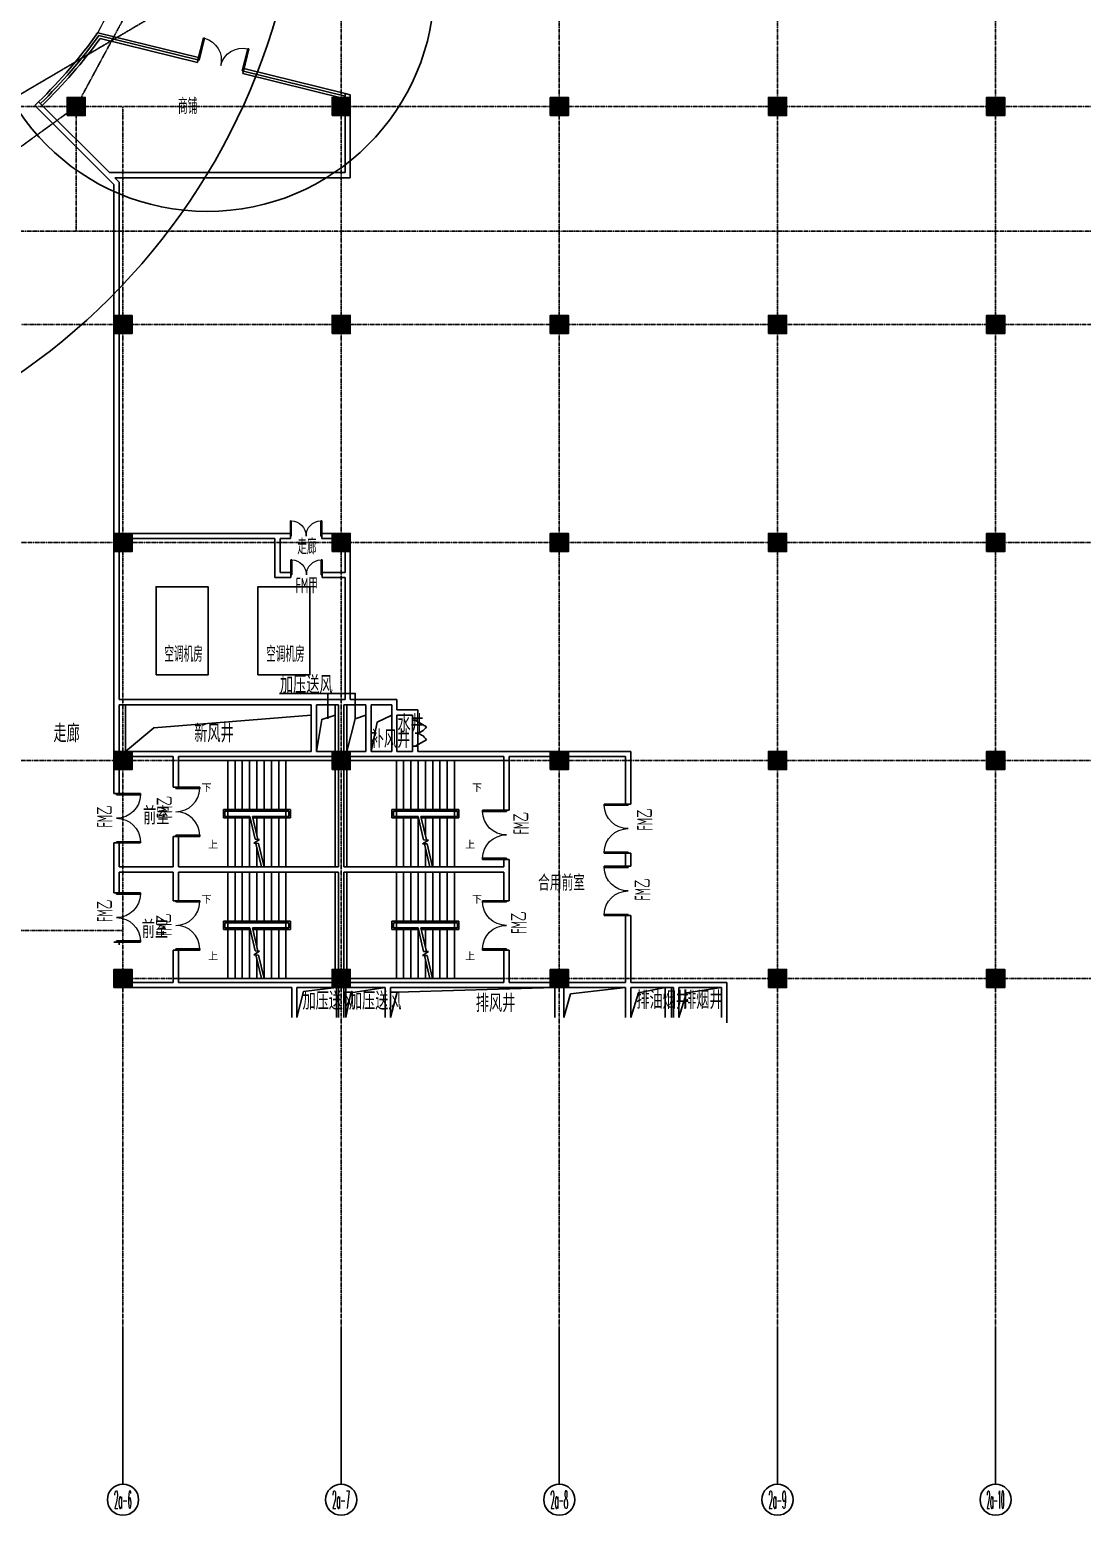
# Model space of a CAD drawing. Header units: metres. Extents: x -605703 to 859526, y 36355 to 746455.
# Drawn here: x -519400 to -478873, y 603237 to 660473 of the extents above; entities that cross this region are included whole.
import ezdxf
from ezdxf.enums import TextEntityAlignment as Align

# ---------------------------------------------------------------- set-up
doc = ezdxf.new("R2010")
doc.units = ezdxf.units.M
doc.linetypes.add('CENTER2', pattern=[2.541, 1.587, -0.318, 0.318, -0.318])
doc.linetypes.add('DASH', pattern=[0.35, 0.25, -0.1])
for name, color, linetype in [('-J-WINDOW', 142, 'Continuous'), ('7', 8, 'Continuous'), ('ACS-JZ', 1, 'Continuous'), ('AXIS', 3, 'Continuous'), ('AXIS_TEXT', 7, 'Continuous'), ('COLUMN', 2, 'Continuous'), ('DOTE', 251, 'CENTER2'), ('J-STAIR', 163, 'Continuous'), ('J-TEXT', 7, 'Continuous'), ('j-WINDOW_TEXT', 7, 'Continuous'), ('j-防火卷帘', 66, 'Continuous'), ('PUB_DIM', 3, 'Continuous'), ('PUB_HATCH', 8, 'Continuous'), ('PUB_TEXT', 7, 'Continuous'), ('S-看线', 5, 'Continuous'), ('STAIR', 3, 'Continuous'), ('WALL', 2, 'Continuous'), ('WINDOW', 4, 'Continuous'), ('栏杆', 6, 'Continuous')]:
    doc.layers.add(name, color=color, linetype=linetype)
doc.styles.add('_TCH_AXIS', font='COMPLEX', dxfattribs={"bigfont": 'GBCBIG'})
doc.styles.add('_TCH_DIM', font='simplex_.ttf', dxfattribs={"bigfont": 'GBCBIG'})
doc.styles.add('COMPLEX', font='COMPLEX')
doc.styles.add('HZ', font='rs', dxfattribs={"width": 0.8, "bigfont": 'hztxt'})
doc.styles.add('mobin', font='ros.shx', dxfattribs={"width": 0.55, "bigfont": 'hzdf2.shx'})
doc.styles.add('探索者', font='tssdeng.shx', dxfattribs={"width": 0.65, "bigfont": 'tssdchn.shx'})

# ---------------------------------------------------------------- blocks, each defined once
blk = doc.blocks.new('$DorLib2D$00000002')
at = {"color": 0}
for p, q in [((-0.5, 0), (-0.5, 0.4875)), ((-0.475, 0.4875), (-0.5, 0.4875)), ((-0.475, 0), (-0.475, 0.4875)), ((0.475, 0), (0.475, 0.4875)), ((0.475, 0.4875), (0.5, 0.4875)), ((0.5, 0), (0.5, 0.4875)), ((-0.5, 0), (-0.475, 0)), ((0.5, 0), (0.475, 0))]:
    blk.add_line(p, q, dxfattribs=at)
at = {"color": 0, "lineweight": 13}
for centre, start, end in [((-0.4875, 0), 0, 88.53072), ((0.4875, 0), 91.46928, 180)]:
    blk.add_arc(centre, 0.4875, start, end, dxfattribs=at)
blk = doc.blocks.new('_AXISO')
blk.add_circle((0, 0), 0.5)
at = {"layer": 'AXIS_TEXT', "style": 'COMPLEX', "width": 1.041667}
blk.add_attdef('A', text='', height=0.56, dxfattribs=at).set_placement((-0.25, -0.28), (0.25, -0.28), align=Align.FIT)
blk = doc.blocks.new('$DORLIB2D$00000215')
at = {"color": 0}
for p, q in [((-0.5, 0), (-0.25, 0.433)), ((0.5, 0), (0.25, 0.433))]:
    blk.add_line(p, q, dxfattribs=at)
for centre, start, end in [((-0.5, 0), 0, 60), ((0.5, 0), 120, 180)]:
    blk.add_arc(centre, 0.5, start, end, dxfattribs=at)
blk = doc.blocks.new('_FZH')
blk.add_lwpolyline([(-0.5, -0.5), (0.5, -0.5), (0.5, 0.5), (-0.5, 0.5)], close=True)
at = {"layer": 'PUB_HATCH'}
blk.add_solid([(-0.5, -0.5), (0.5, -0.5), (-0.5, 0.5), (0.5, 0.5)], dxfattribs=at)

msp = doc.modelspace()

# ---------------------------------------------------------------- linework, layer by layer
at = {"layer": '-J-WINDOW', "extrusion": (-1.1827e-23, -1.32164e-09, 1)}
for p, q in [((-504659, 633866, 0), (-504659, 632866, 0)), ((-504459, 633866, 0), (-504459, 632866, 0))]:
    msp.add_line(p, q, dxfattribs=at)
at = {"layer": '7', "color": 252, "ltscale": 4, "extrusion": (-1.1827e-23, -1.32164e-09, 1), "elevation": 0}
for points in [[(-514535, 635612), (-514535, 639012), (-512535, 639012), (-512535, 635612)], [(-510616, 635612), (-510616, 639012), (-508616, 639012), (-508616, 635612)]]:
    msp.add_lwpolyline(points, close=True, dxfattribs=at)
at = {"layer": 'ACS-JZ', "ltscale": 4, "extrusion": (-1.1827e-23, -1.32164e-09, 1)}
for centre, radius in [((-534232, 668028, 0), 25322), ((-512565, 662221, 0), 8750)]:
    msp.add_circle(centre, radius, dxfattribs=at)
at = {"layer": 'AXIS', "extrusion": (-1.1827e-23, -1.32164e-09, 1)}
for p, q in [((-515809, 610437, 0), (-515809, 604437, 0)), ((-507409, 610437, 0), (-507409, 604437, 0)), ((-499009, 610437, 0), (-499009, 604437, 0)), ((-490609, 610437, 0), (-490609, 604437, 0)), ((-482209, 610437, 0), (-482209, 604437, 0))]:
    msp.add_line(p, q, dxfattribs=at)
at = {"layer": 'DOTE', "extrusion": (-1.1827e-23, -1.32164e-09, 1)}
for p, q in [((-574167, 625934, 0), (-463697, 691008, 0)), ((-482209, 610233, 0), (-482209, 674316, 0)), ((-517609, 657516, 0), (-512945, 666176, 0)), ((-499009, 610233, 0), (-499009, 665916, 0)), ((-490609, 610233, 0), (-490609, 665916, 0)), ((-507409, 610233, 0), (-507409, 665258, 0)), ((-527301, 657516, 0), (-321459, 657516, 0)), ((-524209, 652716, 0), (-517609, 657516, 0)), ((-517609, 652716, 0), (-517609, 657516, 0)), ((-515809, 610233, 0), (-515809, 657516, 0)), ((-532609, 652716, 0), (-440209, 652716, 0)), ((-540030, 649116, 0), (-321459, 649116, 0)), ((-541009, 640716, 0), (-321459, 640716, 0)), ((-554126, 632316, 0), (-339409, 632316, 0)), ((-561539, 625766, 0), (-515809, 625766, 0)), ((-515809, 623916, 0), (-347809, 623916, 0))]:
    msp.add_line(p, q, dxfattribs=at)
at = {"layer": 'J-STAIR', "ltscale": 4, "extrusion": (-1.1827e-23, -1.32164e-09, 1)}
msp.add_line((-507728, 634902, 0), (-509788, 634902, 0), dxfattribs=at)
at = {"layer": 'J-STAIR', "ltscale": 4, "extrusion": (-1.1827e-23, -1.32164e-09, 1), "elevation": 0}
msp.add_lwpolyline([(-507918, 633925), (-507918, 634902), (-506868, 634902), (-506868, 633925)], dxfattribs=at)
at = {"layer": 'j-防火卷帘', "linetype": 'DASH', "extrusion": (-1.1827e-23, -1.32164e-09, 1), "const_width": 50, "elevation": 0}
msp.add_lwpolyline([(-513969, 665847), (-516775, 660359)], dxfattribs=at)
at = {"layer": 'PUB_DIM', "extrusion": (-1.1827e-23, -1.32164e-09, 1), "elevation": 0}
for points in [[(-512351, 631307, 0, 0, 0), (-508909, 631307, 0, 0, 0), (-508909, 629156, 0, 0, 0), (-509820, 629156, 80, 0, 0), (-510120, 629156, 0, 0, 0)], [(-502468, 631307, 0, 0, 0), (-505910, 631307, 0, 0, 0), (-505910, 629156, 0, 0, 0), (-504999, 629156, 80, 0, 0), (-504699, 629156, 0, 0, 0)], [(-512086, 629120, 0, 0, 0), (-511317, 629120, 80, 0, 0), (-511017, 629120, 0, 0, 0)], [(-502733, 629120, 0, 0, 0), (-503502, 629120, 80, 0, 0), (-503802, 629120, 0, 0, 0)], [(-512351, 627007, 0, 0, 0), (-508909, 627007, 0, 0, 0), (-508909, 624856, 0, 0, 0), (-509820, 624856, 80, 0, 0), (-510120, 624856, 0, 0, 0)], [(-502468, 627007, 0, 0, 0), (-505910, 627007, 0, 0, 0), (-505910, 624856, 0, 0, 0), (-504999, 624856, 80, 0, 0), (-504699, 624856, 0, 0, 0)], [(-512086, 624820, 0, 0, 0), (-511317, 624820, 80, 0, 0), (-511017, 624820, 0, 0, 0)], [(-502733, 624820, 0, 0, 0), (-503502, 624820, 80, 0, 0), (-503802, 624820, 0, 0, 0)]]:
    msp.add_lwpolyline(points, format="xyseb", dxfattribs=at)
at = {"layer": 'S-看线', "ltscale": 4, "extrusion": (-1.1827e-23, -1.32164e-09, 1)}
for p, q in [((-515709, 634466, 0), (-515709, 632666, 0)), ((-507634, 634466, 0), (-507634, 632666, 0)), ((-507184, 634466, 0), (-507184, 632666, 0)), ((-513624, 632316, 0), (-501194, 632316, 0)), ((-507759, 623916, 0), (-513674, 623916, 0)), ((-507059, 623916, 0), (-501144, 623916, 0)), ((-494684, 623916, 0), (-494609, 623916, 0)), ((-494934, 623566, 0), (-494934, 622416, 0)), ((-494684, 622416, 0), (-494684, 623566, 0)), ((-494684, 623566, 0), (-494609, 623566, 0))]:
    msp.add_line(p, q, dxfattribs=at)
at = {"layer": 'S-看线', "ltscale": 4, "extrusion": (-1.1827e-23, -1.32164e-09, 1), "elevation": 0}
for points in [[(-515709, 632666), (-514618, 633581), (-508559, 634066)], [(-508359, 632666), (-508156, 633897), (-507634, 634066)], [(-507184, 632666), (-506868, 633925), (-506459, 634066)], [(-506259, 632666), (-506028, 633792), (-505459, 634066)], [(-509109, 622416), (-508862, 623412), (-507584, 623566)], [(-507584, 623566), (-507584, 622416)], [(-507234, 623566), (-507234, 622416)], [(-507234, 622416), (-507033, 623360), (-505709, 623566)], [(-505509, 622416), (-505249, 623388), (-499184, 623566)], [(-499184, 623566), (-499184, 622416)], [(-498834, 623566), (-498834, 622416)], [(-498834, 622416), (-498578, 623327), (-496459, 623566)], [(-496259, 622416), (-495965, 623368), (-494934, 623566)], [(-494409, 622416), (-494115, 623368), (-492759, 623566)]]:
    msp.add_lwpolyline(points, dxfattribs=at)
at = {"layer": 'STAIR', "extrusion": (-1.1827e-23, -1.32164e-09, 1)}
for p, q in [((-509534, 632316, 0), (-511774, 632316, 0)), ((-511774, 630426, 0), (-511774, 632316, 0)), ((-511494, 630426, 0), (-511494, 632316, 0)), ((-511214, 630426, 0), (-511214, 632316, 0)), ((-510934, 630426, 0), (-510934, 632316, 0)), ((-510654, 630426, 0), (-510654, 632316, 0)), ((-510374, 630426, 0), (-510374, 632316, 0)), ((-510094, 630426, 0), (-510094, 632316, 0)), ((-509814, 630426, 0), (-509814, 632316, 0)), ((-509534, 630426, 0), (-509534, 632316, 0)), ((-507634, 632316, 0), (-509534, 632316, 0)), ((-509534, 632316, 0), (-509534, 630426, 0)), ((-507634, 628216, 0), (-507634, 632316, 0)), ((-505284, 632316, 0), (-507184, 632316, 0)), ((-507184, 632316, 0), (-507184, 628216, 0)), ((-505284, 632316, 0), (-503044, 632316, 0)), ((-505284, 632316, 0), (-505284, 630426, 0)), ((-505284, 630426, 0), (-505284, 632316, 0)), ((-505004, 632316, 0), (-505004, 630426, 0)), ((-504724, 632316, 0), (-504724, 630426, 0)), ((-504444, 632316, 0), (-504444, 630426, 0)), ((-504164, 632316, 0), (-504164, 630426, 0)), ((-503884, 632316, 0), (-503884, 630426, 0)), ((-503604, 632316, 0), (-503604, 630426, 0)), ((-503324, 632316, 0), (-503324, 630426, 0)), ((-503044, 632316, 0), (-503044, 630426, 0)), ((-511944, 630426, 0), (-511944, 630106, 0)), ((-509364, 630426, 0), (-511944, 630426, 0)), ((-511884, 630366, 0), (-511884, 630166, 0)), ((-509424, 630366, 0), (-511884, 630366, 0)), ((-509534, 630366, 0), (-511774, 630366, 0)), ((-511774, 630166, 0), (-511774, 630366, 0)), ((-509534, 630366, 0), (-509534, 630166, 0)), ((-509424, 630166, 0), (-509424, 630366, 0)), ((-509364, 630106, 0), (-509364, 630426, 0)), ((-505454, 630106, 0), (-505454, 630426, 0)), ((-505454, 630426, 0), (-502874, 630426, 0)), ((-505394, 630166, 0), (-505394, 630366, 0)), ((-505394, 630366, 0), (-502934, 630366, 0)), ((-505284, 630366, 0), (-503044, 630366, 0)), ((-505284, 630166, 0), (-505284, 630366, 0)), ((-503044, 630166, 0), (-503044, 630366, 0)), ((-502934, 630366, 0), (-502934, 630166, 0)), ((-502874, 630426, 0), (-502874, 630106, 0)), ((-511944, 630106, 0), (-510916, 630106, 0)), ((-511884, 630166, 0), (-510930, 630166, 0)), ((-511774, 630166, 0), (-510930, 630166, 0)), ((-511774, 630106, 0), (-511774, 628216, 0)), ((-511494, 630106, 0), (-511494, 628216, 0)), ((-511214, 630106, 0), (-511214, 628216, 0)), ((-510934, 630106, 0), (-510934, 628216, 0)), ((-510930, 630166, 0), (-510726, 629280, 0)), ((-510827, 630166, 0), (-509534, 630166, 0)), ((-510827, 630166, 0), (-510623, 629277, 0)), ((-510827, 630166, 0), (-509424, 630166, 0)), ((-510813, 630106, 0), (-509364, 630106, 0)), ((-510654, 630106, 0), (-510654, 629414, 0)), ((-510374, 630106, 0), (-510374, 628216, 0)), ((-510094, 630106, 0), (-510094, 628216, 0)), ((-509814, 630106, 0), (-509814, 628216, 0)), ((-509534, 630106, 0), (-509534, 628216, 0)), ((-509534, 630106, 0), (-509534, 628216, 0)), ((-504426, 630106, 0), (-505454, 630106, 0)), ((-504440, 630166, 0), (-505394, 630166, 0)), ((-504440, 630166, 0), (-505284, 630166, 0)), ((-505284, 628216, 0), (-505284, 630106, 0)), ((-505284, 628216, 0), (-505284, 630106, 0)), ((-505004, 628216, 0), (-505004, 630106, 0)), ((-504724, 628216, 0), (-504724, 630106, 0)), ((-504444, 628216, 0), (-504444, 630106, 0)), ((-504232, 629261, 0), (-504440, 630166, 0)), ((-503044, 630166, 0), (-504337, 630166, 0)), ((-504128, 629257, 0), (-504337, 630166, 0)), ((-502934, 630166, 0), (-504337, 630166, 0)), ((-502874, 630106, 0), (-504323, 630106, 0)), ((-504164, 629414, 0), (-504164, 630106, 0)), ((-503884, 628216, 0), (-503884, 630106, 0)), ((-503604, 628216, 0), (-503604, 630106, 0)), ((-503324, 628216, 0), (-503324, 630106, 0)), ((-503044, 628216, 0), (-503044, 630106, 0)), ((-510548, 629274, 0), (-510774, 629128, 0)), ((-510774, 629128, 0), (-510587, 629121, 0)), ((-510726, 629280, 0), (-510548, 629274, 0)), ((-510691, 629125, 0), (-510482, 628216, 0)), ((-510587, 629121, 0), (-510379, 628216, 0)), ((-504271, 629108, 0), (-504045, 629254, 0)), ((-504093, 629101, 0), (-504271, 629108, 0)), ((-504045, 629254, 0), (-504232, 629261, 0)), ((-503992, 628216, 0), (-504196, 629105, 0)), ((-503889, 628216, 0), (-504093, 629101, 0)), ((-510654, 628968, 0), (-510654, 628216, 0)), ((-504164, 628216, 0), (-504164, 628968, 0)), ((-511774, 628216, 0), (-510482, 628216, 0)), ((-509534, 628016, 0), (-511774, 628016, 0)), ((-511774, 626126, 0), (-511774, 628016, 0)), ((-511494, 626126, 0), (-511494, 628016, 0)), ((-511214, 626126, 0), (-511214, 628016, 0)), ((-510934, 626126, 0), (-510934, 628016, 0)), ((-510654, 626126, 0), (-510654, 628016, 0)), ((-510379, 628216, 0), (-509534, 628216, 0)), ((-510374, 626126, 0), (-510374, 628016, 0)), ((-510094, 626126, 0), (-510094, 628016, 0)), ((-509814, 626126, 0), (-509814, 628016, 0)), ((-509534, 628216, 0), (-507634, 628216, 0)), ((-509534, 626126, 0), (-509534, 628016, 0)), ((-507634, 628016, 0), (-509534, 628016, 0)), ((-509534, 628016, 0), (-509534, 626126, 0)), ((-507634, 623916, 0), (-507634, 628016, 0)), ((-507184, 628216, 0), (-505284, 628216, 0)), ((-505284, 628016, 0), (-507184, 628016, 0)), ((-507184, 628016, 0), (-507184, 623916, 0)), ((-503992, 628216, 0), (-505284, 628216, 0)), ((-505284, 628016, 0), (-503044, 628016, 0)), ((-505284, 628016, 0), (-505284, 626126, 0)), ((-505284, 626126, 0), (-505284, 628016, 0)), ((-505004, 628016, 0), (-505004, 626126, 0)), ((-504724, 628016, 0), (-504724, 626126, 0)), ((-504444, 628016, 0), (-504444, 626126, 0)), ((-504164, 628016, 0), (-504164, 626126, 0)), ((-503044, 628216, 0), (-503889, 628216, 0)), ((-503884, 628016, 0), (-503884, 626126, 0)), ((-503604, 628016, 0), (-503604, 626126, 0)), ((-503324, 628016, 0), (-503324, 626126, 0)), ((-503044, 628016, 0), (-503044, 626126, 0)), ((-511944, 626126, 0), (-511944, 625806, 0)), ((-509364, 626126, 0), (-511944, 626126, 0)), ((-511944, 625806, 0), (-510916, 625806, 0)), ((-511884, 626066, 0), (-511884, 625866, 0)), ((-509424, 626066, 0), (-511884, 626066, 0)), ((-511884, 625866, 0), (-510930, 625866, 0)), ((-509534, 626066, 0), (-511774, 626066, 0)), ((-511774, 625866, 0), (-511774, 626066, 0)), ((-511774, 625866, 0), (-510930, 625866, 0)), ((-511774, 625806, 0), (-511774, 623916, 0)), ((-511494, 625806, 0), (-511494, 623916, 0)), ((-511214, 625806, 0), (-511214, 623916, 0)), ((-510934, 625806, 0), (-510934, 623916, 0)), ((-510930, 625866, 0), (-510726, 624980, 0)), ((-510827, 625866, 0), (-509534, 625866, 0)), ((-510827, 625866, 0), (-510623, 624977, 0)), ((-510827, 625866, 0), (-509424, 625866, 0)), ((-510813, 625806, 0), (-509364, 625806, 0)), ((-510654, 625806, 0), (-510654, 625114, 0)), ((-510374, 625806, 0), (-510374, 623916, 0)), ((-510094, 625806, 0), (-510094, 623916, 0)), ((-509814, 625806, 0), (-509814, 623916, 0)), ((-509534, 626066, 0), (-509534, 625866, 0)), ((-509534, 625806, 0), (-509534, 623916, 0)), ((-509534, 625806, 0), (-509534, 623916, 0)), ((-509424, 625866, 0), (-509424, 626066, 0)), ((-509364, 625806, 0), (-509364, 626126, 0)), ((-505454, 625806, 0), (-505454, 626126, 0)), ((-505454, 626126, 0), (-502874, 626126, 0)), ((-504426, 625806, 0), (-505454, 625806, 0)), ((-505394, 625866, 0), (-505394, 626066, 0)), ((-505394, 626066, 0), (-502934, 626066, 0)), ((-504440, 625866, 0), (-505394, 625866, 0)), ((-505284, 626066, 0), (-503044, 626066, 0)), ((-505284, 625866, 0), (-505284, 626066, 0)), ((-504440, 625866, 0), (-505284, 625866, 0)), ((-505284, 623916, 0), (-505284, 625806, 0)), ((-505284, 623916, 0), (-505284, 625806, 0)), ((-505004, 623916, 0), (-505004, 625806, 0)), ((-504724, 623916, 0), (-504724, 625806, 0)), ((-504444, 623916, 0), (-504444, 625806, 0)), ((-504232, 624961, 0), (-504440, 625866, 0)), ((-503044, 625866, 0), (-504337, 625866, 0)), ((-504128, 624957, 0), (-504337, 625866, 0)), ((-502934, 625866, 0), (-504337, 625866, 0)), ((-502874, 625806, 0), (-504323, 625806, 0)), ((-504164, 625114, 0), (-504164, 625806, 0)), ((-503884, 623916, 0), (-503884, 625806, 0)), ((-503604, 623916, 0), (-503604, 625806, 0)), ((-503324, 623916, 0), (-503324, 625806, 0)), ((-503044, 625866, 0), (-503044, 626066, 0)), ((-503044, 623916, 0), (-503044, 625806, 0)), ((-502934, 626066, 0), (-502934, 625866, 0)), ((-502874, 626126, 0), (-502874, 625806, 0)), ((-510548, 624974, 0), (-510774, 624828, 0)), ((-510774, 624828, 0), (-510587, 624821, 0)), ((-510726, 624980, 0), (-510548, 624974, 0)), ((-510691, 624825, 0), (-510482, 623916, 0)), ((-510654, 624668, 0), (-510654, 623916, 0)), ((-510587, 624821, 0), (-510379, 623916, 0)), ((-504271, 624808, 0), (-504045, 624954, 0)), ((-504093, 624801, 0), (-504271, 624808, 0)), ((-504045, 624954, 0), (-504232, 624961, 0)), ((-503992, 623916, 0), (-504196, 624805, 0)), ((-504164, 623916, 0), (-504164, 624668, 0)), ((-503889, 623916, 0), (-504093, 624801, 0)), ((-511774, 623916, 0), (-510482, 623916, 0)), ((-510379, 623916, 0), (-509534, 623916, 0)), ((-509534, 623916, 0), (-507634, 623916, 0)), ((-507184, 623916, 0), (-505284, 623916, 0)), ((-503992, 623916, 0), (-505284, 623916, 0)), ((-503044, 623916, 0), (-503889, 623916, 0))]:
    msp.add_line(p, q, dxfattribs=at)
at = {"layer": 'WALL', "extrusion": (-1.1827e-23, -1.32164e-09, 1)}
for p, q in [((-519057, 657695, 0), (-519201, 657555, 0)), ((-519057, 657695, 0), (-516328, 654966, 0)), ((-507259, 658018, 0), (-507259, 654966, 0)), ((-507059, 657969, 0), (-507259, 658018, 0)), ((-507059, 657969, 0), (-507059, 654766, 0)), ((-519201, 657555, 0), (-516440, 654795, 0)), ((-516440, 654795, 0), (-516159, 654514, 0)), ((-507259, 654966, 0), (-516328, 654966, 0)), ((-516159, 654514, 0), (-516159, 634566, 0)), ((-507059, 654766, 0), (-516128, 654766, 0)), ((-516128, 654766, 0), (-515959, 654597, 0)), ((-515959, 654597, 0), (-515959, 634666, 0)), ((-509859, 641066, 0), (-515459, 641066, 0)), ((-509359, 641066, 0), (-509859, 641066, 0)), ((-509359, 640866, 0), (-509359, 641066, 0)), ((-507759, 641066, 0), (-508159, 641066, 0)), ((-508159, 641066, 0), (-508159, 640866, 0)), ((-509959, 640866, 0), (-515459, 640866, 0)), ((-509959, 640866, 0), (-509959, 639566, 0)), ((-509759, 640866, 0), (-509359, 640866, 0)), ((-509759, 640866, 0), (-509759, 639566, 0)), ((-508159, 640866, 0), (-507759, 640866, 0)), ((-507259, 640366, 0), (-507259, 639566, 0)), ((-507059, 640366, 0), (-507059, 639566, 0)), ((-509959, 639566, 0), (-509959, 639566, 0)), ((-509959, 639366, 0), (-509959, 639566, 0)), ((-509859, 639366, 0), (-509959, 639366, 0)), ((-509859, 639366, 0), (-509344, 639366, 0)), ((-509344, 639566, 0), (-509759, 639566, 0)), ((-509344, 639366, 0), (-509344, 639566, 0)), ((-507259, 639566, 0), (-508144, 639566, 0)), ((-508144, 639566, 0), (-508144, 639366, 0)), ((-508144, 639366, 0), (-507259, 639366, 0)), ((-507259, 639366, 0), (-507259, 634666, 0)), ((-507059, 639566, 0), (-507059, 639566, 0)), ((-507059, 639366, 0), (-507059, 639566, 0)), ((-507059, 639366, 0), (-507059, 639366, 0)), ((-507059, 639366, 0), (-507059, 634666, 0)), ((-516159, 634566, 0), (-516159, 632666, 0)), ((-508459, 634666, 0), (-515959, 634666, 0)), ((-515959, 634466, 0), (-515959, 632666, 0)), ((-508559, 634466, 0), (-515959, 634466, 0)), ((-508559, 634466, 0), (-508559, 632666, 0)), ((-507409, 634666, 0), (-508459, 634666, 0)), ((-508359, 634466, 0), (-508359, 632666, 0)), ((-507509, 634466, 0), (-508359, 634466, 0)), ((-507509, 634466, 0), (-507509, 632666, 0)), ((-507259, 634666, 0), (-507409, 634666, 0)), ((-507159, 634466, 0), (-507309, 634466, 0)), ((-507309, 634466, 0), (-507309, 632666, 0)), ((-506459, 634466, 0), (-507159, 634466, 0)), ((-506359, 634666, 0), (-507059, 634666, 0)), ((-506459, 634466, 0), (-506459, 632666, 0)), ((-505259, 634666, 0), (-506359, 634666, 0)), ((-505459, 634466, 0), (-506259, 634466, 0)), ((-506259, 634466, 0), (-506259, 632666, 0)), ((-505459, 634466, 0), (-505459, 634166, 0)), ((-505259, 634666, 0), (-505259, 634266, 0)), ((-504459, 634266, 0), (-505259, 634266, 0)), ((-504459, 633866, 0), (-504459, 634266, 0)), ((-505459, 634166, 0), (-505459, 632666, 0)), ((-504659, 634066, 0), (-505259, 634066, 0)), ((-505259, 634066, 0), (-505259, 632666, 0)), ((-504659, 634066, 0), (-504659, 633866, 0)), ((-504659, 633866, 0), (-504459, 633866, 0)), ((-513774, 632666, 0), (-515459, 632666, 0)), ((-513874, 632466, 0), (-515459, 632466, 0)), ((-513874, 632466, 0), (-513874, 631291, 0)), ((-508559, 632666, 0), (-513774, 632666, 0)), ((-513674, 631291, 0), (-513674, 632466, 0)), ((-508459, 632466, 0), (-513674, 632466, 0)), ((-507759, 632466, 0), (-508459, 632466, 0)), ((-507759, 632666, 0), (-508359, 632666, 0)), ((-506459, 632666, 0), (-507059, 632666, 0)), ((-506359, 632466, 0), (-507059, 632466, 0)), ((-505359, 632466, 0), (-506359, 632466, 0)), ((-505459, 632666, 0), (-506259, 632666, 0)), ((-504559, 632466, 0), (-505359, 632466, 0)), ((-504659, 632666, 0), (-505259, 632666, 0)), ((-504459, 632866, 0), (-504659, 632866, 0)), ((-504659, 632866, 0), (-504659, 632666, 0)), ((-501144, 632466, 0), (-504559, 632466, 0)), ((-504459, 632666, 0), (-504459, 632866, 0)), ((-501044, 632666, 0), (-504459, 632666, 0)), ((-501144, 632466, 0), (-501144, 630403, 0)), ((-496259, 632666, 0), (-501044, 632666, 0)), ((-496459, 632466, 0), (-500944, 632466, 0)), ((-500944, 630403, 0), (-500944, 632466, 0)), ((-496459, 632466, 0), (-496459, 630641, 0)), ((-496259, 630641, 0), (-496259, 632666, 0)), ((-516159, 631966, 0), (-516159, 631041, 0)), ((-515959, 631041, 0), (-515959, 631966, 0)), ((-507509, 631966, 0), (-507509, 628216, 0)), ((-507309, 631966, 0), (-507309, 628216, 0)), ((-516159, 631041, 0), (-515959, 631041, 0)), ((-513874, 631291, 0), (-513674, 631291, 0)), ((-501144, 630403, 0), (-500944, 630403, 0)), ((-496459, 630641, 0), (-496259, 630641, 0)), ((-515959, 629141, 0), (-516159, 629141, 0)), ((-516159, 629141, 0), (-516159, 628116, 0)), ((-515959, 628216, 0), (-515959, 629141, 0)), ((-513674, 629391, 0), (-513874, 629391, 0)), ((-513874, 629391, 0), (-513874, 628216, 0)), ((-513674, 628216, 0), (-513674, 629391, 0)), ((-500944, 628503, 0), (-501144, 628503, 0)), ((-501144, 628503, 0), (-501144, 628216, 0)), ((-500944, 628116, 0), (-500944, 628503, 0)), ((-496459, 628741, 0), (-496459, 628241, 0)), ((-496259, 628741, 0), (-496459, 628741, 0)), ((-496259, 628241, 0), (-496259, 628741, 0)), ((-516159, 628116, 0), (-516159, 627216, 0)), ((-515959, 628216, 0), (-513874, 628216, 0)), ((-515959, 627216, 0), (-515959, 628016, 0)), ((-515959, 628016, 0), (-513874, 628016, 0)), ((-513874, 628016, 0), (-513874, 626916, 0)), ((-513674, 628216, 0), (-507509, 628216, 0)), ((-513674, 628016, 0), (-507509, 628016, 0)), ((-513674, 626916, 0), (-513674, 628016, 0)), ((-507509, 628016, 0), (-507509, 624266, 0)), ((-507309, 628216, 0), (-501144, 628216, 0)), ((-507309, 628016, 0), (-501144, 628016, 0)), ((-507309, 628016, 0), (-507309, 624266, 0)), ((-501144, 628016, 0), (-501144, 626916, 0)), ((-500944, 626916, 0), (-500944, 628116, 0)), ((-496459, 628241, 0), (-496259, 628241, 0)), ((-516159, 627216, 0), (-515959, 627216, 0)), ((-513874, 626916, 0), (-513674, 626916, 0)), ((-501144, 626916, 0), (-500944, 626916, 0)), ((-496259, 626341, 0), (-496459, 626341, 0)), ((-496459, 626341, 0), (-496459, 623766, 0)), ((-496259, 623766, 0), (-496259, 626341, 0)), ((-515959, 625316, 0), (-516159, 625316, 0)), ((-515959, 625216, 0), (-515959, 625316, 0)), ((-513674, 625016, 0), (-513874, 625016, 0)), ((-513874, 625016, 0), (-513874, 623766, 0)), ((-513674, 623766, 0), (-513674, 625016, 0)), ((-500944, 625016, 0), (-501144, 625016, 0)), ((-501144, 625016, 0), (-501144, 623766, 0)), ((-500944, 623766, 0), (-500944, 625016, 0)), ((-513874, 623766, 0), (-515459, 623766, 0)), ((-513774, 623566, 0), (-515459, 623566, 0)), ((-509309, 623566, 0), (-513774, 623566, 0)), ((-509209, 623766, 0), (-513674, 623766, 0)), ((-509309, 623566, 0), (-509309, 622416, 0)), ((-507759, 623766, 0), (-509209, 623766, 0)), ((-507759, 623566, 0), (-509109, 623566, 0)), ((-509109, 623566, 0), (-509109, 622416, 0)), ((-507509, 623566, 0), (-507509, 622416, 0)), ((-507309, 623566, 0), (-507309, 622416, 0)), ((-505609, 623766, 0), (-507059, 623766, 0)), ((-505709, 623566, 0), (-507059, 623566, 0)), ((-505709, 623566, 0), (-505709, 622416, 0)), ((-501144, 623766, 0), (-505609, 623766, 0)), ((-505509, 623566, 0), (-505509, 622416, 0)), ((-501044, 623566, 0), (-505509, 623566, 0)), ((-496459, 623566, 0), (-501044, 623566, 0)), ((-496459, 623766, 0), (-500944, 623766, 0)), ((-496459, 623566, 0), (-496459, 622416, 0)), ((-494509, 623766, 0), (-496259, 623766, 0)), ((-494609, 623566, 0), (-496259, 623566, 0)), ((-496259, 623566, 0), (-496259, 622416, 0)), ((-494609, 623566, 0), (-494609, 622416, 0)), ((-492559, 623766, 0), (-494509, 623766, 0)), ((-494409, 623566, 0), (-494409, 622416, 0)), ((-492759, 623566, 0), (-494409, 623566, 0)), ((-492759, 623566, 0), (-492759, 622416, 0)), ((-492559, 623766, 0), (-492559, 622216, 0))]:
    msp.add_line(p, q, dxfattribs=at)
at = {"layer": 'WINDOW', "extrusion": (-1.1827e-23, -1.32164e-09, 1)}
for p, q in [((-512898, 659405, 0), (-516775, 660359, 0)), ((-512922, 659308, 0), (-516733, 660245, 0)), ((-516692, 660132, 0), (-512946, 659211, 0)), ((-512946, 659211, 0), (-512898, 659405, 0)), ((-511151, 658975, 0), (-511198, 658781, 0)), ((-507259, 657915, 0), (-511174, 658878, 0)), ((-507259, 658018, 0), (-511151, 658975, 0)), ((-511198, 658781, 0), (-507259, 657812, 0))]:
    msp.add_line(p, q, dxfattribs=at)
for radius, start, end in [(20567, 314.5194, 324.3035), (20667, 314.5217, 324.1159), (20767, 314.5241, 323.9299)]:
    msp.add_arc((-533478, 672360, 0), radius, start, end, dxfattribs=at)
at = {"layer": '栏杆', "ltscale": 1.5, "extrusion": (-1.1827e-23, -1.32164e-09, 1), "elevation": 0}
for points in [[(-544840, 658864, 0.119192), (-540737, 655723, 0.104795), (-535120, 654542, 0.0893), (-529379, 655586, 0.080764), (-523845, 658747, 0.080764), (-519599, 663498, 0.0893), (-517379, 668895, 0.104795), (-517361, 674635, 0.119192), (-519576, 679303, 0.119192), (-523679, 682443, 0.104795), (-529295, 683624, 0.0893), (-535037, 682581, 0.080764), (-540570, 679420, 0.048886), (-543329, 676702, 0.0893)], [(-544762, 658927, 0.119192), (-540697, 655815, 0.104795), (-535121, 654642, 0.0893), (-529414, 655679, 0.080764), (-523908, 658824, 0.080764), (-519683, 663552, 0.0893), (-517477, 668916, 0.104795), (-517459, 674614, 0.119192), (-519654, 679240, 0.119192), (-523719, 682352, 0.104795), (-529295, 683524, 0.0893), (-535002, 682487, 0.080764), (-540507, 679342, 0.047958), (-543206, 676694, 0.0893)]]:
    msp.add_lwpolyline(points, format="xyb", dxfattribs=at)

# ---------------------------------------------------------------- block references
at = {"layer": '-J-WINDOW', "extrusion": (-1.1827e-23, -1.32164e-09, 1), "xscale": -1000, "yscale": 1000, "zscale": 200, "rotation": 270.00000000004}
msp.add_blockref('$DORLIB2D$00000215', (-504559, 633366, 0), dxfattribs=at)
at = {"layer": 'AXIS', "extrusion": (-1.1827e-23, -1.32164e-09, 1)}
ref = msp.add_blockref('_AXISO', (-515809, 603837, 0), dxfattribs=dict(at, xscale=1200, yscale=1200, zscale=1200))
ref.add_attrib('A', '2a-6', dxfattribs={"layer": 'AXIS_TEXT', "ltscale": 4, "extrusion": (-1.1827e-23, -1.32164e-09, 1), "height": 678.8, "style": '_TCH_AXIS', "width": 0.2625}).set_placement((-516149, 603497, 0), (-515470, 603497, 0), align=Align.FIT)
ref = msp.add_blockref('_AXISO', (-507409, 603837, 0), dxfattribs=dict(at, xscale=1200, yscale=1200, zscale=1200))
ref.add_attrib('A', '2a-7', dxfattribs={"layer": 'AXIS_TEXT', "ltscale": 4, "extrusion": (-1.1827e-23, -1.32164e-09, 1), "height": 678.8, "style": '_TCH_AXIS', "width": 0.2625}).set_placement((-507749, 603497, 0), (-507070, 603497, 0), align=Align.FIT)
ref = msp.add_blockref('_AXISO', (-499009, 603837, 0), dxfattribs=dict(at, xscale=1200, yscale=1200, zscale=1200))
ref.add_attrib('A', '2a-8', dxfattribs={"layer": 'AXIS_TEXT', "ltscale": 4, "extrusion": (-1.1827e-23, -1.32164e-09, 1), "height": 678.8, "style": '_TCH_AXIS', "width": 0.2625}).set_placement((-499349, 603497, 0), (-498670, 603497, 0), align=Align.FIT)
ref = msp.add_blockref('_AXISO', (-490609, 603837, 0), dxfattribs=dict(at, xscale=1200, yscale=1200, zscale=1200))
ref.add_attrib('A', '2a-9', dxfattribs={"layer": 'AXIS_TEXT', "ltscale": 4, "extrusion": (-1.1827e-23, -1.32164e-09, 1), "height": 678.8, "style": '_TCH_AXIS', "width": 0.2625}).set_placement((-490949, 603497, 0), (-490270, 603497, 0), align=Align.FIT)
ref = msp.add_blockref('_AXISO', (-482209, 603837, 0), dxfattribs=dict(at, xscale=1200, yscale=1200, zscale=1200))
ref.add_attrib('A', '2a-10', dxfattribs={"layer": 'AXIS_TEXT', "ltscale": 4, "extrusion": (-1.1827e-23, -1.32164e-09, 1), "height": 678.8, "style": '_TCH_AXIS', "width": 0.221053}).set_placement((-482549, 603497, 0), (-481870, 603497, 0), align=Align.FIT)
at = {"layer": 'COLUMN', "extrusion": (-1.1827e-23, -1.32164e-09, 1)}
for p, xscale, yscale, zscale in [((-517609, 657516, 0), 699.9999999995343, 700, 700), ((-507409, 657516, 0), 699.9999999995343, 700, 700), ((-499009, 657516, 0), 700, 700, 700), ((-482209, 657516, 0), 700, 700, 700), ((-515809, 649116, 0), 699.9999999995343, 700.0000000004657, 700.0000000004657), ((-507409, 649116, 0), 700, 700, 700), ((-499009, 649116, 0), 700, 700, 700), ((-482209, 649116, 0), 700, 700.0000000004657, 700.0000000004657), ((-515809, 640716, 0), 700, 700, 700), ((-507409, 640716, 0), 700, 700.0000000004657, 700.0000000004657), ((-499009, 640716, 0), 700, 700.0000000004657, 700.0000000004657), ((-490609, 640716, 0), 700, 699.9999999995343, 699.9999999995343), ((-482209, 640716, 0), 700.0000000004657, 699.9999999995343, 699.9999999995343), ((-515809, 632316, 0), 700, 700, 700), ((-507409, 632316, 0), 700.0000000004657, 700, 700), ((-490609, 632316, 0), 700, 699.9999999995343, 699.9999999995343), ((-482209, 632316, 0), 700, 700, 700), ((-515809, 623916, 0), 700, 700, 700), ((-507409, 623916, 0), 700, 700.0000000004657, 700.0000000004657), ((-499009, 623916, 0), 700, 700, 700), ((-490609, 623916, 0), 700, 700, 700)]:
    msp.add_blockref('_FZH', p, dxfattribs=dict(at, xscale=xscale, yscale=yscale, zscale=zscale))
at = {"layer": 'COLUMN', "extrusion": (-1.1827e-23, -1.32164e-09, 1), "xscale": 700}
for p, yscale, zscale, rotation in [((-490609, 657516, 0), 700.0000000004657, 700.0000000004657, 359.9999999999619), ((-490609, 649116, 0), 700, 700, 359.9999999999238), ((-499009, 632316, 0), 700, 700, 359.9999999999619), ((-482209, 623916, 0), 700, 700, 359.9999999999619)]:
    msp.add_blockref('_FZH', p, dxfattribs=dict(at, yscale=yscale, zscale=zscale, rotation=rotation))
at = {"layer": 'WINDOW', "extrusion": (-1.1827e-23, -1.32164e-09, 1)}
for p, xscale, yscale, zscale, rotation in [((-512048, 659093, 0), 1800.000000000002, -1800, 1800, 166.178889769277), ((-508759, 640966, 0), 1200, -1200, 1200, 180.0000000000222), ((-508744, 639466, 0), 1200, -1200, 1200, 180.0000000000222), ((-516059, 630091, 0), -1900, 1900, -1900, 270), ((-513774, 630341, 0), 1900, 1900, 1900, 270.0000000000404), ((-501044, 629453, 0), 1900, -1900, 1900, 270.0000000000492), ((-496359, 629691, 0), 1900, -1900, 1900, 270.0000000000492), ((-496359, 627291, 0), 1900, -1900, 1900, 270.0000000000492), ((-516059, 626266, 0), -1900, 1900, -1900, 270), ((-513774, 625966, 0), 1900, 1900, 1900, 270.0000000000404), ((-501044, 625966, 0), 1900, -1900, 1900, 270.0000000000492)]:
    msp.add_blockref('$DorLib2D$00000002', p, dxfattribs=dict(at, xscale=xscale, yscale=yscale, zscale=zscale, rotation=rotation))

# ---------------------------------------------------------------- texts
at = {"layer": 'J-TEXT', "extrusion": (-1.1827e-23, -1.32164e-09, 1), "style": 'mobin', "width": 0.65}
for s, p in [('商铺', (-513690, 657225, 0)), ('走廊', (-509096, 640258, 0)), ('空调机房', (-514217, 636116, 0)), ('空调机房', (-510298, 636116, 0))]:
    msp.add_text(s, height=600, dxfattribs=at).set_placement(p)
at = {"layer": 'J-TEXT', "extrusion": (-1.1827e-23, -1.32164e-09, 1), "width": 0.65}
for s, p in [('加压送风', (-509765, 634961, 3000)), ('走廊', (-518487, 633085, 3000)), ('新风井', (-513066, 633085, 3000)), ('水井', (-505241, 633463, 3000)), ('补风井', (-506270, 632869, 3000)), ('前室', (-515035, 629914, 0)), ('前室', (-515085, 625539, 0)), ('加压送风', (-508897, 622776, 3000)), ('加压送风', (-507111, 622776, 3000)), ('排风井', (-502225, 622691, 3000)), ('排油烟井', (-496042, 622810, 3000)), ('排烟井', (-494243, 622810, 3000))]:
    msp.add_text(s, height=600, dxfattribs=at).set_placement(p)
at = {"layer": 'j-WINDOW_TEXT', "color": 150, "extrusion": (-1.1827e-23, -1.32164e-09, 1), "style": '探索者', "width": 0.5}
msp.add_text('FM甲', height=600, dxfattribs=at).set_placement((-509160, 638760, 0))
for p in [(-513905, 630090, 0), (-516212, 629734, 0), (-500177, 629473, 0), (-495415, 629618, 0), (-495502, 626919, 0), (-516206, 626097, 0), (-513927, 625561, 0), (-500265, 625642, 0)]:
    msp.add_text('FM乙', height=600, rotation=90, dxfattribs=at).set_placement(p)
at = {"layer": 'PUB_TEXT', "extrusion": (-1.1827e-23, -1.32164e-09, 1), "style": '_TCH_DIM'}
for s, p in [('下', (-512788, 631132, 0)), ('下', (-502368, 631132, 0)), ('上', (-512531, 628945, 0)), ('上', (-502633, 628945, 0)), ('下', (-512788, 626832, 0)), ('下', (-502368, 626832, 0)), ('上', (-512531, 624645, 0)), ('上', (-502633, 624645, 0))]:
    msp.add_text(s, height=281, dxfattribs=at).set_placement(p)
at = {"layer": 'PUB_TEXT', "extrusion": (-1.1827e-23, -1.32164e-09, 1), "style": 'HZ', "width": 0.75}
msp.add_text('合用前室', height=600, dxfattribs=at).set_placement((-499824, 627304, 0))

doc.saveas('drawing.dxf')
